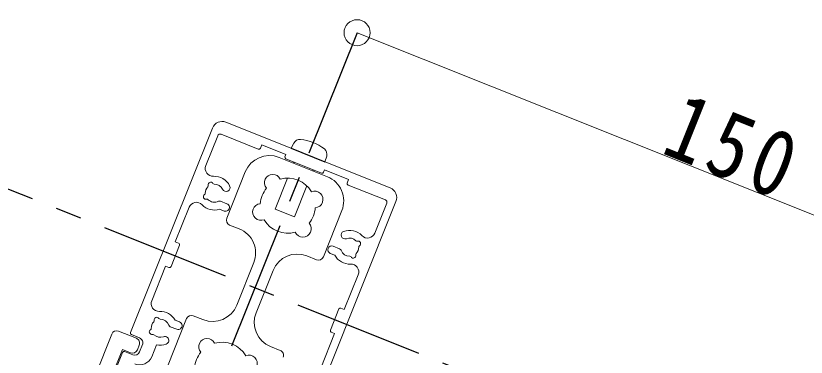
# Model space of a CAD drawing. Units: millimetres at full size, sheet at 1:5; details may follow other scales. Extents: x -1050 to 1050, y -742 to 742.
# Drawn here: x -337.2 to -185.3, y -209.5 to -143.8 of the extents above; entities that cross this region are included whole.
import ezdxf

# ---------------------------------------------------------------- set-up
doc = ezdxf.new("R2010")
doc.units = ezdxf.units.MM
doc.header["$LTSCALE"] = 5
doc.linetypes.add('CHAIN1', pattern=[8, 5, -1, 1, -1])
doc.layers.add('0-0_通り芯', color=7, linetype='CHAIN1')
for name, color, linetype, lineweight in [('0-3_寸法', 54, 'Continuous', 20), ('0-4_手摺部材', 92, 'Continuous', 20), ('0-A_支柱', 6, 'Continuous', 20), ('0-B_足元', 4, 'Continuous', 20)]:
    doc.layers.add(name, color=color, linetype=linetype, lineweight=lineweight)
doc.styles.add('ＭＳ ゴシック', font='')
doc.styles.get('ＭＳ ゴシック').set_extended_font_data('MS Gothic')

# ---------------------------------------------------------------- blocks, each defined once
blk = doc.blocks.new('dimension_origin')
at = {"color": 0, "linetype": 'Continuous', "lineweight": -2}
blk.add_circle((0, 0), 1.25, dxfattribs=at)

msp = doc.modelspace()

# ---------------------------------------------------------------- linework, layer by layer
at = {"layer": '0-0_通り芯'}
for p, q in [((-271.623, -147.009), (-329.436, -291.552)), ((-357.316, -169.665), (-132.935, -259.41))]:
    msp.add_line(p, q, dxfattribs=at)
at = {"layer": '0-0_通り芯', "linetype": 'Continuous'}
msp.add_line((-284.29, -169.255), (-277.791, -171.854), dxfattribs=at)
at = {"layer": '0-3_寸法'}
msp.add_line((-271.623, -147.009), (-132.35, -202.714), dxfattribs=at)
at = {"layer": '0-4_手摺部材'}
for p, q in [((-323.053, -215.679), (-318.782, -205.002)), ((-317.482, -204.445), (-314.047, -205.819)), ((-316.739, -207.973), (-319.079, -213.822)), ((-315.161, -208.604), (-316.739, -207.973)), ((-313.49, -207.119), (-313.861, -208.047))]:
    msp.add_line(p, q, dxfattribs=at)
for centre, start, end in [((-317.853, -205.373), 68.2, 158.2), ((-314.418, -206.747), 338.2, 68.2), ((-314.789, -207.676), 248.2, 338.2)]:
    msp.add_arc(centre, 1, start, end, dxfattribs=at)
at = {"layer": '0-A_支柱'}
for p, q in [((-299.424, -165.355), (-315.17, -204.723)), ((-265.256, -176.868), (-296.824, -164.241)), ((-300.702, -172.59), (-298.403, -166.841)), ((-290.604, -169.422), (-297.753, -166.562)), ((-283.783, -168.252), (-284.29, -169.255)), ((-285.311, -170.462), (-285.478, -170.879)), ((-285.311, -171.269), (-278.44, -174.018)), ((-277.466, -170.778), (-277.791, -171.854)), ((-283.733, -171.901), (-283.826, -172.133)), ((-280.112, -173.618), (-280.019, -173.386)), ((-277.883, -173.433), (-278.05, -173.85)), ((-277.883, -173.433), (-273.241, -175.289)), ((-273.501, -175.939), (-273.241, -175.289)), ((-273.334, -176.329), (-266.184, -179.189)), ((-306.573, -187.268), (-303.902, -180.59)), ((-297.867, -179.441), (-296.638, -179.932)), ((-279.888, -218.835), (-264.142, -179.467)), ((-268.205, -185.588), (-265.906, -179.839)), ((-298.053, -180.982), (-297.195, -181.325)), ((-305.756, -187.918), (-307.39, -192.003)), ((-306.573, -187.268), (-305.923, -187.528)), ((-274.983, -188.594), (-276.212, -188.102)), ((-275.911, -189.838), (-276.769, -189.495)), ((-311.1, -198.587), (-308.43, -191.91)), ((-308.43, -191.91), (-307.78, -192.17)), ((-274.076, -200.265), (-271.405, -193.588)), ((-275.116, -200.173), (-276.75, -204.258)), ((-274.076, -200.265), (-274.726, -200.006)), ((-307.522, -203.582), (-306.294, -204.073)), ((-306.594, -202.337), (-305.737, -202.68)), ((-313.425, -205.744), (-315.003, -205.113)), ((-278.603, -211.585), (-275.933, -204.908)), ((-275.933, -204.908), (-276.583, -204.648)), ((-313.425, -208.437), (-312.868, -207.044)), ((-311.103, -209.365), (-310.179, -207.055)), ((-316.693, -208.53), (-318.364, -212.708)), ((-316.303, -208.363), (-314.724, -208.994))]:
    msp.add_line(p, q, dxfattribs=at)
for points in [[(-290.214, -169.255), (-289.954, -168.605), (-285.311, -170.462)], [(-284.974, -175.004), (-287.354, -180.953), (-283.64, -182.439), (-281.26, -176.489)]]:
    msp.add_lwpolyline(points, dxfattribs=at)
for centre, radius, start, end in [((-297.567, -166.098), 2, 68.2, 158.2), ((-297.939, -167.027), 0.5, 68.2, 158.2), ((-282.623, -168.838), 1.3, 84.08085, 153.2), ((-283.417, -176.497), 9, 52.31915, 84.08085), ((-290.492, -169.143), 0.3, 248.2, 338.2), ((-278.71, -170.403), 1.3, 343.2, 52.31915), ((-285.2, -170.991), 0.3, 158.2, 248.2), ((-299.309, -173.147), 1.5, 158.2, 273.10106), ((-299.053, -177.89), 3.25, 25.6576, 93.10106), ((-278.329, -173.739), 0.3, 248.2, 338.2), ((-299.742, -176.281), 0.5, 33.48656, 192.91344), ((-299.075, -175.84), 0.3, 213.48656, 270.6201), ((-299.053, -177.89), 1.75, 25.6576, 90.6201), ((-273.222, -176.051), 0.3, 158.2, 248.2), ((-299.053, -177.89), 1.75, 135.7799, 180.6201), ((-300.522, -176.46), 0.3, 315.7799, 12.91344), ((-296.799, -176.807), 0.75, 205.6576, 25.6576), ((-265.999, -178.725), 2, 338.2, 68.2), ((-300.661, -178.579), 0.5, 123.48656, 282.91344), ((-301.102, -177.912), 0.3, 303.48656, 0.6201), ((-300.482, -179.359), 0.3, 45.7799, 102.91344), ((-299.053, -177.89), 1.75, 225.7799, 296.38969), ((-266.37, -179.653), 0.5, 338.2, 68.2), ((-302.509, -181.147), 1.5, 43.29894, 158.2), ((-299.053, -177.89), 3.25, 223.29894, 287.91514), ((-298.052, -179.905), 0.5, 68.2, 116.38969), ((-296.917, -180.629), 0.75, 248.2, 68.2), ((-273.94, -185.95), 0.75, 110.7424, 290.7424), ((-273.055, -188.288), 3.25, 43.29894, 110.7424), ((-273.055, -188.288), 1.75, 45.7799, 110.7424), ((-269.598, -185.031), 1.5, 223.29894, 338.2), ((-306.034, -187.806), 0.3, 338.2, 68.2), ((-276.49, -188.799), 0.75, 68.2, 248.2), ((-271.625, -186.819), 0.3, 225.7799, 282.91344), ((-273.055, -188.288), 1.75, 315.7799, 0.6201), ((-271.446, -187.599), 0.5, 303.48656, 102.91344), ((-271.005, -188.266), 0.3, 123.48656, 180.6201), ((-273.055, -188.288), 3.25, 208.48486, 273.10106), ((-275.169, -189.058), 0.5, 20.01032, 68.2), ((-273.055, -188.288), 1.75, 200.01032, 270.6201), ((-272.366, -189.897), 0.5, 213.48656, 12.91344), ((-271.586, -189.718), 0.3, 135.7799, 192.91344), ((-273.033, -190.338), 0.3, 33.48656, 90.6201), ((-307.668, -191.891), 0.3, 248.2, 338.2), ((-272.798, -193.031), 1.5, 338.2, 93.10106), ((-309.708, -199.144), 1.5, 158.2, 273.10106), ((-274.837, -200.284), 0.3, 68.2, 158.2), ((-310.14, -202.279), 0.5, 33.48656, 192.91344), ((-309.473, -201.838), 0.3, 213.48656, 270.6201), ((-309.451, -203.887), 3.25, 28.48486, 93.10106), ((-309.451, -203.887), 1.75, 135.7799, 180.6201), ((-310.92, -202.458), 0.3, 315.7799, 12.91344), ((-309.451, -203.887), 1.75, 20.01032, 90.6201), ((-307.337, -203.117), 0.5, 200.01032, 248.2), ((-306.015, -203.377), 0.75, 248.2, 68.2), ((-314.892, -204.835), 0.3, 158.2, 248.2), ((-311.059, -204.577), 0.5, 123.48656, 282.91344), ((-311.501, -203.91), 0.3, 303.48656, 0.6201), ((-310.881, -205.357), 0.3, 45.7799, 102.91344), ((-276.471, -204.369), 0.3, 158.2, 248.2), ((-313.796, -206.673), 1, 338.2, 68.2), ((-309.451, -203.887), 1.75, 225.7799, 290.7424), ((-308.565, -206.225), 0.75, 290.7424, 110.7424), ((-309.451, -203.887), 3.25, 257.04988, 290.7424), ((-316.414, -208.641), 0.3, 68.2, 158.2), ((-314.353, -208.066), 1, 248.2, 338.2), ((-313.425, -208.437), 2.5, 248.2, 338.2)]:
    msp.add_arc(centre, radius, start, end, dxfattribs=at)
at = {"layer": '0-B_足元'}
for p, q in [((-286.611, -171.019), (-277.326, -174.732)), ((-296.675, -182.718), (-293.11, -173.804)), ((-278.106, -190.145), (-274.541, -181.232)), ((-294.261, -184.76), (-296.118, -184.018)), ((-291.476, -191.26), (-294.744, -199.43)), ((-281.263, -189.96), (-279.406, -190.702)), ((-287.762, -192.745), (-291.03, -200.916)), ((-304.4, -202.03), (-307.965, -210.944)), ((-301.243, -202.216), (-303.1, -201.473)), ((-288.244, -207.415), (-286.387, -208.158))]:
    msp.add_line(p, q, dxfattribs=at)
for centre, radius, start, end in [((-288.468, -175.661), 5, 68.2, 158.2), ((-287.842, -175.869), 1.6, 24.5184, 221.8816), ((-284.94, -180.303), 5.3, 30.5632, 105.8368), ((-279.183, -179.375), 5, 338.2, 68.2), ((-284.94, -180.303), 5.3, 140.56321, 175.8368), ((-279.78, -179.093), 1.6, 274.5184, 111.8816), ((-290.1, -181.514), 1.6, 94.5184, 291.88161), ((-284.94, -180.303), 5.3, 320.5632, 355.8368), ((-295.747, -183.089), 1, 158.2, 248.2), ((-284.94, -180.303), 5.3, 210.56321, 285.83679), ((-282.038, -184.738), 1.6, 204.5184, 41.8816), ((-296.118, -189.403), 5, 338.2, 68.2), ((-283.119, -194.602), 5, 68.2, 158.2), ((-279.034, -189.774), 1, 248.2, 338.2), ((-299.386, -197.574), 5, 248.2, 338.2), ((-303.471, -202.402), 1, 68.2, 158.2), ((-286.387, -202.773), 5, 158.2, 248.2), ((-300.468, -207.437), 1.6, 24.5184, 221.8816), ((-297.566, -211.872), 5.3, 30.56321, 105.83679), ((-297.566, -211.872), 5.3, 140.5632, 175.8368), ((-292.406, -210.662), 1.6, 274.5184, 111.88161), ((-286.759, -209.086), 1, 338.2, 68.2)]:
    msp.add_arc(centre, radius, start, end, dxfattribs=at)

# ---------------------------------------------------------------- block references
at = {"layer": '0-3_寸法', "xscale": 2, "yscale": 2, "rotation": 158.2}
msp.add_blockref('dimension_origin', (-271.623, -147.009), dxfattribs=at)

# ---------------------------------------------------------------- texts
at = {"layer": '0-3_寸法', "insert": (-213.592, -170.219), "char_height": 12.83, "attachment_point": 7, "rotation": 338.2, "style": 'ＭＳ ゴシック'}
msp.add_mtext('\\T1.17;\\W0.85;150', dxfattribs=at)

doc.saveas('drawing.dxf')
